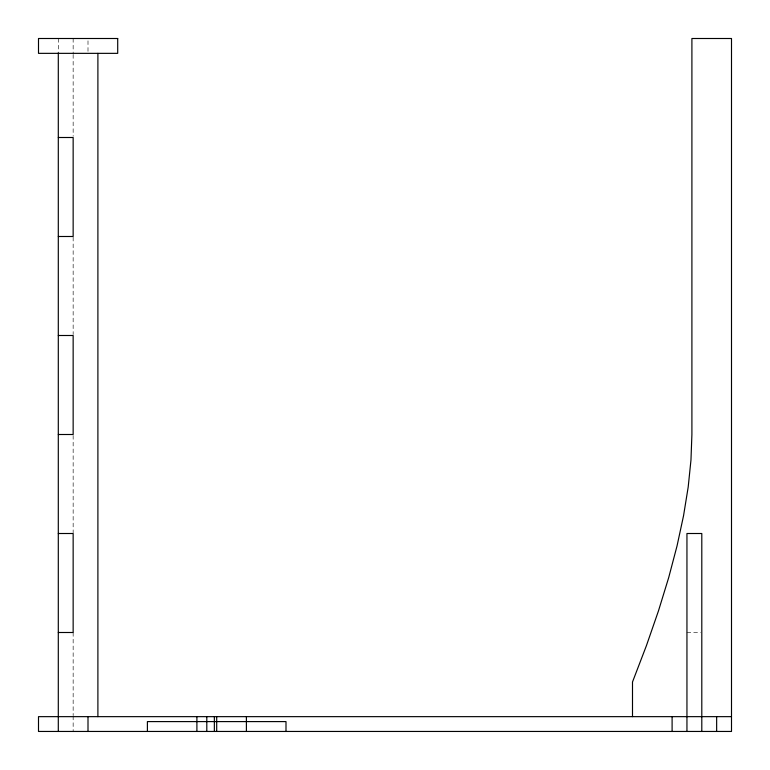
<?xml version="1.0" encoding="UTF-8"?>
<svg xmlns="http://www.w3.org/2000/svg" width="770" height="770" viewBox="0 0 770 770"><rect width="100%" height="100%" fill="white"/><g stroke="black" fill="none" stroke-linecap="round" stroke-linejoin="round"><path stroke-width="0.58" stroke-dasharray="3.85 2.89" d="M686.946 632.497L700.662 632.497M88.001 40.781L88.001 52.206M73.15 38.5L73.15 54.006M73.15 54.555L73.15 136.309M73.15 237.198L73.15 334.536M73.15 435.464L73.15 532.801M73.15 632.497L73.15 715.446M73.15 715.994L73.15 731.5M58.299 38.5L58.299 52.206"/><path stroke-width="1.16" d="M58.299 137.503L73.15 137.503L73.15 236.496L58.299 236.496M58.299 335.499L73.15 335.499L73.15 434.501L58.299 434.501M58.299 533.504L73.15 533.504L73.15 632.497L58.299 632.497M731.5 716.649L38.5 716.649L38.5 731.452L731.5 731.452L731.5 38.5L691.903 38.5L691.903 434.501L690.969 460.027L688.188 487.092L683.548 515.707L677.051 545.872L668.697 577.587L658.485 610.841L646.425 645.645L632.497 681.999L632.497 716.649M716.649 716.649L716.649 731.5M701.797 731.5L701.797 533.504L686.946 533.504L686.946 731.5M672.104 716.649L672.104 731.5M285.997 731.452L285.997 721.596L147.397 721.596L147.397 731.452M246.4 716.649L246.4 731.452M216.697 716.649L216.697 731.452M214.358 716.649L214.358 731.452M206.803 716.649L206.803 731.452M196.899 716.649L196.899 731.452M97.896 53.351L97.896 716.649M88.001 716.649L88.001 731.5M58.299 52.812L58.299 731.5M117.704 38.5L38.5 38.5L38.5 53.351L117.704 53.351L117.704 38.5"/></g></svg>
